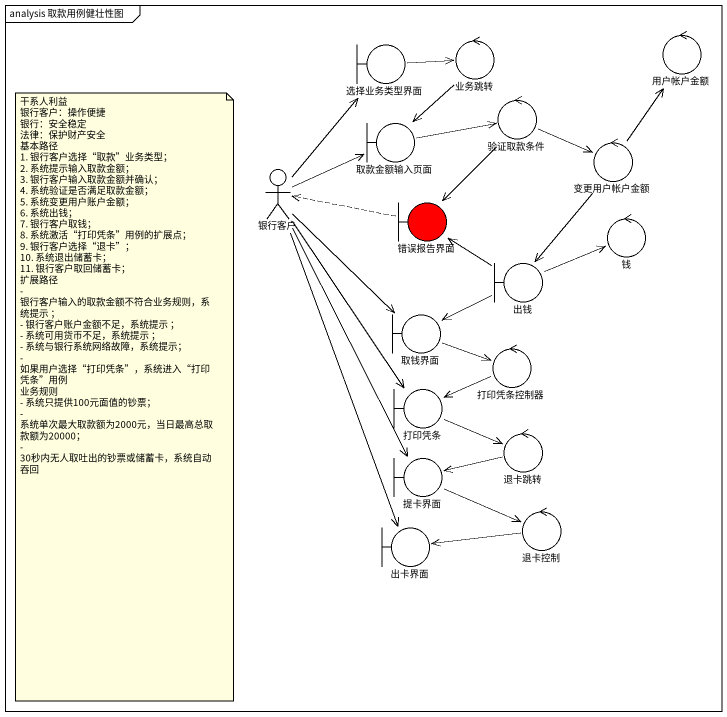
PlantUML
@startuml
mainframe analysis 取款用例健壮性图
boundary 选择业务类型界面
control 业务跳转
control 用户帐户金额
boundary 取款金额输入页面
control 验证取款条件
actor 银行客户
control 变更用户帐户金额
boundary 错误报告界面 #FF0000
control 钱
boundary 出钱
boundary 取钱界面
control 打印凭条控制器
boundary 打印凭条
control 退卡跳转
boundary 提卡界面
boundary 出卡界面
control 退卡控制
选择业务类型界面 -right-> 业务跳转
业务跳转 --> 取款金额输入页面
取款金额输入页面 -right-> 验证取款条件
验证取款条件 -right-> 变更用户帐户金额
验证取款条件 --> 错误报告界面
银行客户 -up-> 选择业务类型界面
银行客户 -right-> 取款金额输入页面
银行客户 --> 取钱界面
银行客户 --> 打印凭条
银行客户 --> 提卡界面
银行客户 --> 出卡界面
变更用户帐户金额 -up-> 用户帐户金额
变更用户帐户金额 --> 出钱
错误报告界面 .left.> 银行客户
出钱 -up-> 错误报告界面
出钱 -right-> 钱
出钱 -left-> 取钱界面
取钱界面 -right-> 打印凭条控制器
打印凭条控制器 -left-> 打印凭条
打印凭条 -right-> 退卡跳转
退卡跳转 -left-> 提卡界面
提卡界面 -right-> 退卡控制
退卡控制 -left-> 出卡界面
note as N1
  干系人利益
  银行客户：操作便捷
  银行：安全稳定
  法律：保护财产安全
  基本路径
  1. 银行客户选择“取款”业务类型；
  2. 系统提示输入取款金额；
  3. 银行客户输入取款金额并确认；
  4. 系统验证是否满足取款金额；
  5. 系统变更用户账户金额；
  6. 系统出钱；
  7. 银行客户取钱；
  8. 系统激活“打印凭条”用例的扩展点；
  9. 银行客户选择“退卡”；
  10. 系统退出储蓄卡；
  11. 银行客户取回储蓄卡；
  扩展路径
  - 银行客户输入的取款金额不符合业务规则，系统提示 ；
  - 银行客户账户金额不足，系统提示 ；
  - 系统可用货币不足，系统提示 ；
  - 系统与银行系统网络故障，系统提示；
  - 如果用户选择“打印凭条”，系统进入“打印凭条”用例
  业务规则
  - 系统只提供100元面值的钞票；
  - 系统单次最大取款额为2000元，当日最高总取款额为20000；
  - 30秒内无人取吐出的钞票或储蓄卡，系统自动吞回
end note
@enduml
